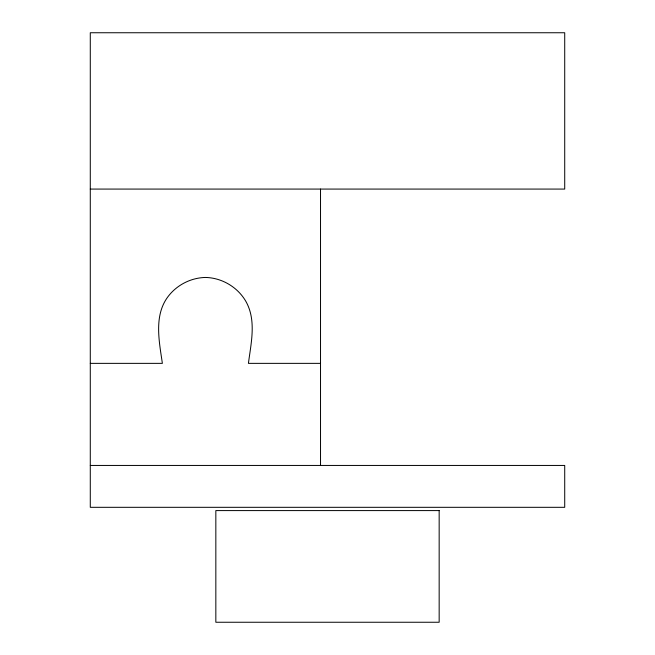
<?xml version="1.0" encoding="UTF-8"?>
<svg xmlns="http://www.w3.org/2000/svg" width="655" height="655" viewBox="0 0 655 655"><rect width="100%" height="100%" fill="white"/><g stroke="black" fill="none" stroke-linecap="round" stroke-linejoin="round"><path stroke-width="0.98" d="M90.284 189.074L564.716 189.074L564.716 32.75L90.284 32.75L90.284 507.314L564.716 507.314L564.716 465.443L90.284 465.443M90.284 363.361L162.374 363.361C159.116 340.78 153.286 313.933 169.53 294.734C178.365 284.196 191.661 277.794 205.4 277.45C221.922 277.777 237.716 287.144 245.928 301.48C256.563 320.442 251.029 343.073 248.425 363.361L320.524 363.361M320.524 189.074L320.524 465.443M439.161 510.589L215.839 510.589L215.839 622.25L439.161 622.25L439.161 510.589"/></g></svg>
